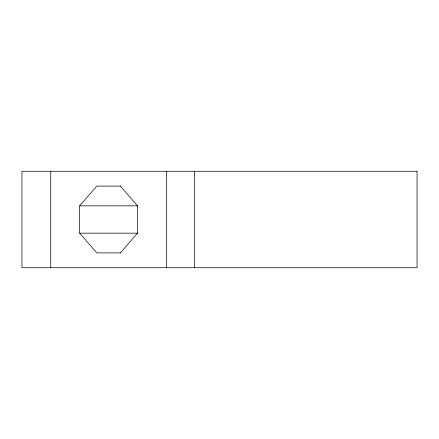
<?xml version="1.0" encoding="UTF-8"?>
<svg xmlns="http://www.w3.org/2000/svg" width="439" height="439" viewBox="0 0 439 439"><rect width="100%" height="100%" fill="white"/><g stroke="black" fill="none" stroke-linecap="round" stroke-linejoin="round"><path stroke-width="0.66" d="M120.659 252.891L96.761 252.891L79.668 233.153L79.668 205.847L96.761 186.109L120.659 186.109M120.401 252.891L137.495 233.153L137.495 205.847L120.401 186.109M79.668 205.847L137.703 205.847M79.668 233.153L137.703 233.153M194.461 171.27L194.461 267.73M166.414 171.27L166.414 267.73M50.748 171.27L50.748 267.73M417.05 171.27L21.95 171.27L21.95 267.73L417.05 267.73L417.05 171.27"/></g></svg>
